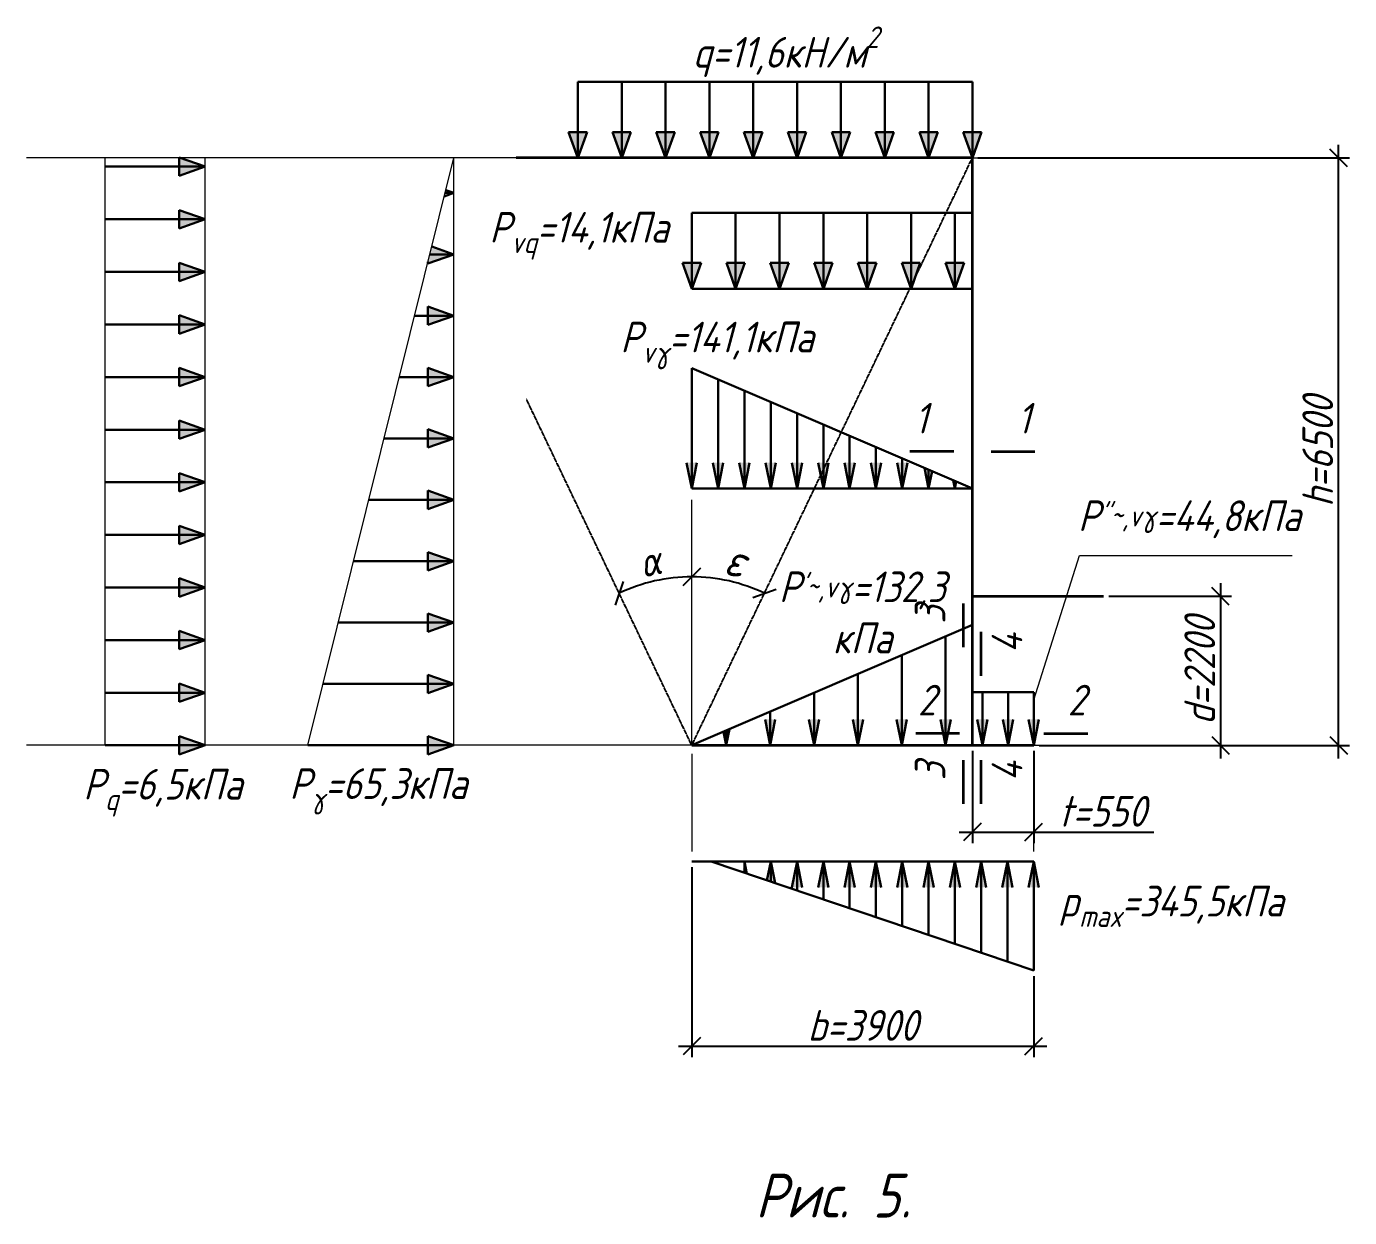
# Model space of a CAD drawing. Header units: millimetres. Extents: x -1004 to 900128, y -352756 to 107728.
# Drawn here: x 251681 to 266771, y -83006 to -69421 of the extents above; entities that cross this region are included whole.
import ezdxf

# ---------------------------------------------------------------- set-up
doc = ezdxf.new("R2010")
doc.units = ezdxf.units.MM
doc.linetypes.add('ACAD_ISO02W100', pattern=[15, 12, -3])
doc.linetypes.add('ACAD_ISO04W100', pattern=[30, 24, -3, 0, -3])
for name, color, linetype, lineweight in [('axles', 152, 'ACAD_ISO04W100', 20), ('basic', 95, 'Continuous', 30), ('hatch', 117, 'ACAD_ISO02W100', 25), ('size', 45, 'Continuous', 20), ('text', 13, 'Continuous', 20), ('thick', 42, 'Continuous', 35), ('thin', 153, 'Continuous', 18)]:
    doc.layers.add(name, color=color, linetype=linetype, lineweight=lineweight)
doc.styles.add('Structures', font='isocpeur.ttf', dxfattribs={"width": 0.85, "oblique": 15})
doc.styles.add('structures 5', font='isocpeur.ttf', dxfattribs={"width": 0.85, "oblique": 15, "height": 5})
doc.dimstyles.new('structures 3.5', dxfattribs={"dimtxt": 3.5, "dimasz": 2, "dimexe": 1.25, "dimexo": 0.625, "dimtad": 1, "dimtxsty": 'Structures', "dimblk": 'OBLIQUE', "dimcen": 2.5, "dimdle": 1.5, "dimadec": 0, "dimazin": 0, "dimtfac": 1, "dimtmove": 0, "dimatfit": 3, "dimfxl": 1, "dimarcsym": 0})

# ---------------------------------------------------------------- blocks, each defined once
blk = doc.blocks.new('_Oblique')
at = {"color": 0, "linetype": 'ByBlock', "lineweight": -2}
blk.add_line((-0.5, -0.5), (0.5, 0.5), dxfattribs=at)
blk = doc.blocks.new('*D224')
at = {"layer": 'Defpoints', "color": 0, "transparency": 16777216}
for p in [(263965, -75920), (263169, -77620), (265299, -77620)]:
    blk.add_point(p, dxfattribs=at)
at = {"layer": 'size', "color": 0, "lineweight": -2, "transparency": 16777216}
for p, q in [((265299, -75770), (265299, -77770)), ((264027, -75920), (265424, -75920)), ((263232, -77620), (265424, -77620))]:
    blk.add_line(p, q, dxfattribs=at)
at = {"layer": 'size', "color": 0, "lineweight": -2, "transparency": 16777216, "xscale": 200, "yscale": 200, "zscale": 200}
for p, rotation in [((265299, -75920), 90), ((265299, -77620), 270)]:
    blk.add_blockref('_Oblique', p, dxfattribs=dict(at, rotation=rotation))
at = {"layer": 'size', "color": 0, "transparency": 16777216, "insert": (265062, -76770), "char_height": 350, "attachment_point": 5, "rotation": 90, "style": 'Structures'}
blk.add_mtext('d=2200', dxfattribs=at)
blk = doc.blocks.new('*D225')
at = {"layer": 'Defpoints', "color": 0, "transparency": 16777216}
for p in [(262469, -77620), (263169, -77620), (263169, -78609)]:
    blk.add_point(p, dxfattribs=at)
at = {"layer": 'size', "color": 0, "lineweight": -2, "transparency": 16777216}
for p, q in [((262469, -77682), (262469, -78734)), ((263169, -77682), (263169, -78734)), ((262319, -78609), (263169, -78609)), ((263169, -78609), (264540, -78609))]:
    blk.add_line(p, q, dxfattribs=at)
at = {"layer": 'size', "color": 0, "lineweight": -2, "transparency": 16777216, "xscale": 200, "yscale": 200, "zscale": 200, "rotation": 180}
blk.add_blockref('_Oblique', (262469, -78609), dxfattribs=at)
at = {"layer": 'size', "color": 0, "lineweight": -2, "transparency": 16777216, "xscale": 200, "yscale": 200, "zscale": 200}
blk.add_blockref('_Oblique', (263169, -78609), dxfattribs=at)
at = {"layer": 'size', "color": 0, "transparency": 16777216, "insert": (263955, -78372), "char_height": 350, "attachment_point": 5, "style": 'Structures'}
blk.add_mtext('t=550', dxfattribs=at)
blk = doc.blocks.new('*D226')
at = {"layer": 'Defpoints', "color": 0, "transparency": 16777216}
for p in [(262469, -70920), (266646, -70920), (263169, -77620)]:
    blk.add_point(p, dxfattribs=at)
at = {"layer": 'size', "color": 0, "lineweight": -2, "transparency": 16777216}
for p, q in [((266646, -77770), (266646, -70770)), ((262532, -70920), (266771, -70920)), ((263232, -77620), (266771, -77620))]:
    blk.add_line(p, q, dxfattribs=at)
at = {"layer": 'size', "color": 0, "lineweight": -2, "transparency": 16777216, "xscale": 200, "yscale": 200, "zscale": 200}
for p, rotation in [((266646, -70920), 90), ((266646, -77620), 270)]:
    blk.add_blockref('_Oblique', p, dxfattribs=dict(at, rotation=rotation))
at = {"layer": 'size', "color": 0, "transparency": 16777216, "insert": (266408, -74270), "char_height": 350, "attachment_point": 5, "rotation": 90, "style": 'Structures'}
blk.add_mtext('h=6500', dxfattribs=at)
blk = doc.blocks.new('*D227')
at = {"layer": 'Defpoints', "color": 0, "transparency": 16777216}
for p in [(262469, -70920), (259269, -74819), (259554, -75719), (259269, -77620), (259269, -77620)]:
    blk.add_point(p, dxfattribs=at)
at = {"layer": 'size', "color": 0, "lineweight": -2, "transparency": 16777216}
blk.add_arc((259269, -77620), 1922, 64.4703, 90, dxfattribs=at)
at = {"layer": 'size', "color": 0, "lineweight": -2, "transparency": 16777216, "xscale": 200, "yscale": 200, "zscale": 200}
for p, rotation in [((259269, -75698), 179.9999999999999), ((260098, -75886), 334.4703020094665)]:
    blk.add_blockref('_Oblique', p, dxfattribs=dict(at, rotation=rotation))
at = {"layer": 'size', "color": 0, "transparency": 16777216, "insert": (259772, -75505), "char_height": 350, "attachment_point": 5, "rotation": 346.6245, "style": 'Structures'}
blk.add_mtext('{\\H1.08333x;ε}', dxfattribs=at)
blk = doc.blocks.new('*D228')
at = {"layer": 'Defpoints', "color": 0, "transparency": 16777216}
for p in [(256069, -70920), (259269, -71170), (258985, -75719), (259269, -77620), (259269, -77620)]:
    blk.add_point(p, dxfattribs=at)
at = {"layer": 'size', "color": 0, "lineweight": -2, "transparency": 16777216}
blk.add_arc((259269, -77620), 1922, 90, 115.5297, dxfattribs=at)
at = {"layer": 'size', "color": 0, "lineweight": -2, "transparency": 16777216, "xscale": 200, "yscale": 200, "zscale": 200}
blk.add_blockref('_Oblique', (259269, -75698), dxfattribs=at)
at = {"layer": 'size', "color": 0, "lineweight": -2, "transparency": 16777216, "xscale": 200, "yscale": 200, "zscale": 200, "rotation": 205.5296979905332}
blk.add_blockref('_Oblique', (258441, -75886), dxfattribs=at)
at = {"layer": 'size', "color": 0, "transparency": 16777216, "insert": (258794, -75521), "char_height": 350, "width": 756.43, "attachment_point": 5, "rotation": 12.7648, "style": 'Structures'}
blk.add_mtext('{\\H0.95833x;α}', dxfattribs=at)
blk = doc.blocks.new('*D223')
at = {"layer": 'Defpoints', "color": 0, "transparency": 16777216}
for p in [(259269, -78946), (263169, -80189), (263169, -81051)]:
    blk.add_point(p, dxfattribs=at)
at = {"layer": 'size', "color": 0, "lineweight": -2, "transparency": 16777216}
for p, q in [((259269, -79009), (259269, -81176)), ((263169, -80251), (263169, -81176)), ((259119, -81051), (263319, -81051))]:
    blk.add_line(p, q, dxfattribs=at)
at = {"layer": 'size', "color": 0, "lineweight": -2, "transparency": 16777216, "xscale": 200, "yscale": 200, "zscale": 200, "rotation": 180}
blk.add_blockref('_Oblique', (259269, -81051), dxfattribs=at)
at = {"layer": 'size', "color": 0, "lineweight": -2, "transparency": 16777216, "xscale": 200, "yscale": 200, "zscale": 200}
blk.add_blockref('_Oblique', (263169, -81051), dxfattribs=at)
at = {"layer": 'size', "color": 0, "transparency": 16777216, "insert": (261219, -80814), "char_height": 350, "attachment_point": 5, "style": 'Structures'}
blk.add_mtext('b=3900', dxfattribs=at)

msp = doc.modelspace()

# ---------------------------------------------------------------- hatches: boundary and pattern name
at = {"layer": 'basic'}
h = msp.add_hatch(color=256, dxfattribs=at)
h.dxf.hatch_style = 1
h.paths.add_polyline_path([(257864.347, -70625.085), (257969.272, -70919.742), (257969.272, -70625.085)])
h.paths.add_polyline_path([(257969.272, -70625.085), (257969.272, -70919.742), (258074.198, -70625.085)])
h = msp.add_hatch(color=256, dxfattribs=at)
h.dxf.hatch_style = 1
h.paths.add_polyline_path([(258364.347, -70625.085), (258469.272, -70919.742), (258469.272, -70625.085)])
h.paths.add_polyline_path([(258469.272, -70625.085), (258469.272, -70919.742), (258574.198, -70625.085)])
h = msp.add_hatch(color=256, dxfattribs=at)
h.dxf.hatch_style = 1
h.paths.add_polyline_path([(258864.347, -70625.085), (258969.272, -70919.742), (258969.272, -70625.085)])
h.paths.add_polyline_path([(258969.272, -70625.085), (258969.272, -70919.742), (259074.198, -70625.085)])
h = msp.add_hatch(color=256, dxfattribs=at)
h.dxf.hatch_style = 1
h.paths.add_polyline_path([(259364.347, -70625.085), (259469.272, -70919.742), (259469.272, -70625.085)])
h.paths.add_polyline_path([(259469.272, -70625.085), (259469.272, -70919.742), (259574.198, -70625.085)])
h = msp.add_hatch(color=256, dxfattribs=at)
h.dxf.hatch_style = 1
h.paths.add_polyline_path([(259864.347, -70625.085), (259969.272, -70919.742), (259969.272, -70625.085)])
h.paths.add_polyline_path([(259969.272, -70625.085), (259969.272, -70919.742), (260074.198, -70625.085)])
h = msp.add_hatch(color=256, dxfattribs=at)
h.dxf.hatch_style = 1
h.paths.add_polyline_path([(260364.347, -70625.085), (260469.272, -70919.742), (260469.272, -70625.085)])
h.paths.add_polyline_path([(260469.272, -70625.085), (260469.272, -70919.742), (260574.198, -70625.085)])
h = msp.add_hatch(color=256, dxfattribs=at)
h.dxf.hatch_style = 1
h.paths.add_polyline_path([(260864.347, -70625.085), (260969.272, -70919.742), (260969.272, -70625.085)])
h.paths.add_polyline_path([(260969.272, -70625.085), (260969.272, -70919.742), (261074.198, -70625.085)])
h = msp.add_hatch(color=256, dxfattribs=at)
h.dxf.hatch_style = 1
h.paths.add_polyline_path([(261364.347, -70625.085), (261469.272, -70919.742), (261469.272, -70625.085)])
h.paths.add_polyline_path([(261469.272, -70625.085), (261469.272, -70919.742), (261574.198, -70625.085)])
h = msp.add_hatch(color=256, dxfattribs=at)
h.dxf.hatch_style = 1
h.paths.add_polyline_path([(261864.347, -70625.085), (261969.272, -70919.742), (261969.272, -70625.085)])
h.paths.add_polyline_path([(261969.272, -70625.085), (261969.272, -70919.742), (262074.198, -70625.085)])
h = msp.add_hatch(color=256, dxfattribs=at)
h.dxf.hatch_style = 1
h.paths.add_polyline_path([(262364.347, -70625.085), (262469.272, -70919.742), (262469.272, -70625.085)])
h.paths.add_polyline_path([(262469.272, -70625.085), (262469.272, -70919.742), (262574.198, -70625.085)])
h = msp.add_hatch(color=256, dxfattribs=at)
h.dxf.hatch_style = 1
h.paths.add_polyline_path([(253424.292, -70914.816), (253718.948, -71019.742), (253424.292, -71019.742)])
h.paths.add_polyline_path([(253424.292, -71019.742), (253718.948, -71019.742), (253424.292, -71124.667)])
h = msp.add_hatch(color=256, dxfattribs=at)
h.dxf.hatch_style = 1
h.paths.add_polyline_path([(256462.945, -71287.256), (256454.881, -71319.742), (256554.173, -71319.742)])
h.paths.add_polyline_path([(256554.173, -71319.742), (256454.881, -71319.742), (256445.253, -71358.527)])
h.paths.add_polyline_path([(256554.173, -72019.742), (256281.118, -72019.742), (256269.116, -72068.094), (256294.15, -72112.334)])
h.paths.add_polyline_path([(256303.294, -71930.405), (256281.118, -72019.742), (256554.173, -72019.742)])
h.paths.add_polyline_path([(256269.116, -72068.094), (256259.517, -72106.762), (256259.517, -72124.667), (256294.15, -72112.334)])
h = msp.add_hatch(color=256, dxfattribs=at)
h.dxf.hatch_style = 1
h.paths.add_polyline_path([(253424.292, -71514.816), (253718.948, -71619.742), (253424.292, -71619.742)])
h.paths.add_polyline_path([(253424.292, -71619.742), (253718.948, -71619.742), (253424.292, -71724.667)])
h = msp.add_hatch(color=256, dxfattribs=at)
h.dxf.hatch_style = 1
h.paths.add_polyline_path([(253424.292, -72114.816), (253718.948, -72219.742), (253424.292, -72219.742)])
h.paths.add_polyline_path([(253424.292, -72219.742), (253718.948, -72219.742), (253424.292, -72324.667)])
h = msp.add_hatch(color=256, dxfattribs=at)
h.dxf.hatch_style = 1
h.paths.add_polyline_path([(259164.347, -72118.539), (259269.272, -72413.195), (259269.272, -72118.539)])
h.paths.add_polyline_path([(259269.272, -72118.539), (259269.272, -72413.195), (259374.198, -72118.539)])
h = msp.add_hatch(color=256, dxfattribs=at)
h.dxf.hatch_style = 1
h.paths.add_polyline_path([(259664.347, -72118.539), (259769.272, -72413.195), (259769.272, -72118.539)])
h.paths.add_polyline_path([(259769.272, -72118.539), (259769.272, -72413.195), (259874.198, -72118.539)])
h = msp.add_hatch(color=256, dxfattribs=at)
h.dxf.hatch_style = 1
h.paths.add_polyline_path([(260164.347, -72118.539), (260269.272, -72413.195), (260269.272, -72118.539)])
h.paths.add_polyline_path([(260269.272, -72118.539), (260269.272, -72413.195), (260374.198, -72118.539)])
h = msp.add_hatch(color=256, dxfattribs=at)
h.dxf.hatch_style = 1
h.paths.add_polyline_path([(260664.347, -72118.539), (260769.272, -72413.195), (260769.272, -72118.539)])
h.paths.add_polyline_path([(260769.272, -72118.539), (260769.272, -72413.195), (260874.198, -72118.539)])
h = msp.add_hatch(color=256, dxfattribs=at)
h.dxf.hatch_style = 1
h.paths.add_polyline_path([(261164.347, -72118.539), (261269.272, -72413.195), (261269.272, -72118.539)])
h.paths.add_polyline_path([(261269.272, -72118.539), (261269.272, -72413.195), (261374.198, -72118.539)])
h = msp.add_hatch(color=256, dxfattribs=at)
h.dxf.hatch_style = 1
h.paths.add_polyline_path([(261664.347, -72118.539), (261769.272, -72413.195), (261769.272, -72118.539)])
h.paths.add_polyline_path([(261769.272, -72118.539), (261769.272, -72413.195), (261874.198, -72118.539)])
h = msp.add_hatch(color=256, dxfattribs=at)
h.dxf.hatch_style = 1
h.paths.add_polyline_path([(262164.347, -72118.539), (262269.272, -72413.195), (262269.272, -72118.539)])
h.paths.add_polyline_path([(262269.272, -72118.539), (262269.272, -72413.195), (262374.198, -72118.539)])
h = msp.add_hatch(color=256, dxfattribs=at)
h.dxf.hatch_style = 1
h.paths.add_polyline_path([(253424.292, -72714.816), (253718.948, -72819.742), (253424.292, -72819.742)])
h.paths.add_polyline_path([(253424.292, -72819.742), (253718.948, -72819.742), (253424.292, -72924.667)])
h = msp.add_hatch(color=256, dxfattribs=at)
h.dxf.hatch_style = 1
h.paths.add_polyline_path([(256259.517, -72614.816), (256554.173, -72719.742), (256259.517, -72719.742)])
h.paths.add_polyline_path([(256259.517, -72719.742), (256554.173, -72719.742), (256259.517, -72824.667)])
h = msp.add_hatch(color=256, dxfattribs=at)
h.dxf.hatch_style = 1
h.paths.add_polyline_path([(253424.292, -73314.816), (253718.948, -73419.742), (253424.292, -73419.742)])
h.paths.add_polyline_path([(253424.292, -73419.742), (253718.948, -73419.742), (253424.292, -73524.667)])
h = msp.add_hatch(color=256, dxfattribs=at)
h.dxf.hatch_style = 1
h.paths.add_polyline_path([(256259.517, -73314.816), (256554.173, -73419.742), (256259.517, -73419.742)])
h.paths.add_polyline_path([(256259.517, -73419.742), (256554.173, -73419.742), (256259.517, -73524.667)])
h = msp.add_hatch(color=256, dxfattribs=at)
h.dxf.hatch_style = 1
h.paths.add_polyline_path([(253424.292, -73914.816), (253718.948, -74019.742), (253424.292, -74019.742)])
h.paths.add_polyline_path([(253424.292, -74019.742), (253718.948, -74019.742), (253424.292, -74124.667)])
h = msp.add_hatch(color=256, dxfattribs=at)
h.dxf.hatch_style = 1
h.paths.add_polyline_path([(256259.517, -74014.816), (256554.173, -74119.742), (256259.517, -74119.742)])
h.paths.add_polyline_path([(256259.517, -74119.742), (256554.173, -74119.742), (256259.517, -74224.667)])
h = msp.add_hatch(color=256, dxfattribs=at)
h.dxf.hatch_style = 1
h.paths.add_polyline_path([(253424.292, -74514.816), (253718.948, -74619.742), (253424.292, -74619.742)])
h.paths.add_polyline_path([(253424.292, -74619.742), (253718.948, -74619.742), (253424.292, -74724.667)])
h = msp.add_hatch(color=256, dxfattribs=at)
h.dxf.hatch_style = 1
h.paths.add_polyline_path([(259210.541, -74395.905), (259269.272, -74395.905), (259269.272, -74690.561)])
h.paths.add_polyline_path([(259269.272, -74395.905), (259328.004, -74395.905), (259269.272, -74690.561)])
h = msp.add_hatch(color=256, dxfattribs=at)
h.dxf.hatch_style = 1
h.paths.add_polyline_path([(259510.541, -74395.905), (259569.272, -74395.905), (259569.272, -74690.561)])
h.paths.add_polyline_path([(259569.272, -74395.905), (259628.004, -74395.905), (259569.272, -74690.561)])
h = msp.add_hatch(color=256, dxfattribs=at)
h.dxf.hatch_style = 1
h.paths.add_polyline_path([(259810.541, -74395.905), (259869.272, -74395.905), (259869.272, -74690.561)])
h.paths.add_polyline_path([(259869.272, -74395.905), (259928.004, -74395.905), (259869.272, -74690.561)])
h = msp.add_hatch(color=256, dxfattribs=at)
h.dxf.hatch_style = 1
h.paths.add_polyline_path([(260110.541, -74395.905), (260169.272, -74395.905), (260169.272, -74690.561)])
h.paths.add_polyline_path([(260169.272, -74395.905), (260228.004, -74395.905), (260169.272, -74690.561)])
h = msp.add_hatch(color=256, dxfattribs=at)
h.dxf.hatch_style = 1
h.paths.add_polyline_path([(260410.541, -74395.905), (260469.272, -74395.905), (260469.272, -74690.561)])
h.paths.add_polyline_path([(260469.272, -74395.905), (260528.004, -74395.905), (260469.272, -74690.561)])
h = msp.add_hatch(color=256, dxfattribs=at)
h.dxf.hatch_style = 1
h.paths.add_polyline_path([(260710.541, -74395.905), (260769.272, -74395.905), (260769.272, -74690.561)])
h.paths.add_polyline_path([(260769.272, -74395.905), (260828.004, -74395.905), (260769.272, -74690.561)])
h = msp.add_hatch(color=256, dxfattribs=at)
h.dxf.hatch_style = 1
h.paths.add_polyline_path([(261010.541, -74395.905), (261069.272, -74395.905), (261069.272, -74690.561)])
h.paths.add_polyline_path([(261069.272, -74395.905), (261128.004, -74395.905), (261069.272, -74690.561)])
h = msp.add_hatch(color=256, dxfattribs=at)
h.dxf.hatch_style = 1
h.paths.add_polyline_path([(261310.541, -74395.905), (261369.272, -74395.905), (261369.272, -74690.561)])
h.paths.add_polyline_path([(261369.272, -74395.905), (261428.004, -74395.905), (261369.272, -74690.561)])
h = msp.add_hatch(color=256, dxfattribs=at)
h.dxf.hatch_style = 1
h.paths.add_polyline_path([(261610.541, -74395.905), (261669.272, -74395.905), (261669.272, -74690.561)])
h.paths.add_polyline_path([(261669.272, -74395.905), (261728.004, -74395.905), (261669.272, -74690.561)])
h = msp.add_hatch(color=256, dxfattribs=at)
h.dxf.hatch_style = 1
h.paths.add_polyline_path([(262008.687, -74492.822), (261969.272, -74475.9), (261969.272, -74690.561)])
h.paths.add_polyline_path([(261969.272, -74475.9), (261922.481, -74455.812), (261969.272, -74690.561)])
h.paths.add_polyline_path([(262285.038, -74611.465), (262269.272, -74604.697), (262269.272, -74690.561)])
h.paths.add_polyline_path([(262269.272, -74604.697), (262250.556, -74596.662), (262269.272, -74690.561)])
h = msp.add_hatch(color=256, dxfattribs=at)
h.dxf.hatch_style = 1
h.paths.add_polyline_path([(256259.517, -74714.816), (256554.173, -74819.742), (256259.517, -74819.742)])
h.paths.add_polyline_path([(256259.517, -74819.742), (256554.173, -74819.742), (256259.517, -74924.667)])
h = msp.add_hatch(color=256, dxfattribs=at)
h.dxf.hatch_style = 1
h.paths.add_polyline_path([(253424.292, -75114.816), (253718.948, -75219.742), (253424.292, -75219.742)])
h.paths.add_polyline_path([(253424.292, -75219.742), (253718.948, -75219.742), (253424.292, -75324.667)])
h = msp.add_hatch(color=256, dxfattribs=at)
h.dxf.hatch_style = 1
h.paths.add_polyline_path([(256259.517, -75414.816), (256554.173, -75519.742), (256259.517, -75519.742)])
h.paths.add_polyline_path([(256259.517, -75519.742), (256554.173, -75519.742), (256259.517, -75624.667)])
h = msp.add_hatch(color=256, dxfattribs=at)
h.dxf.hatch_style = 1
h.paths.add_polyline_path([(253424.292, -75714.816), (253718.948, -75819.742), (253424.292, -75819.742)])
h.paths.add_polyline_path([(253424.292, -75819.742), (253718.948, -75819.742), (253424.292, -75924.667)])
h = msp.add_hatch(color=256, dxfattribs=at)
h.dxf.hatch_style = 1
h.paths.add_polyline_path([(256259.517, -76114.816), (256554.173, -76219.742), (256259.517, -76219.742)])
h.paths.add_polyline_path([(256259.517, -76219.742), (256554.173, -76219.742), (256259.517, -76324.667)])
h = msp.add_hatch(color=256, dxfattribs=at)
h.dxf.hatch_style = 1
h.paths.add_polyline_path([(253424.292, -76314.816), (253718.948, -76419.742), (253424.292, -76419.742)])
h.paths.add_polyline_path([(253424.292, -76419.742), (253718.948, -76419.742), (253424.292, -76524.667)])
h = msp.add_hatch(color=256, dxfattribs=at)
h.dxf.hatch_style = 1
h.paths.add_polyline_path([(253424.292, -76914.816), (253718.948, -77019.742), (253424.292, -77019.742)])
h.paths.add_polyline_path([(253424.292, -77019.742), (253718.948, -77019.742), (253424.292, -77124.667)])
h = msp.add_hatch(color=256, dxfattribs=at)
h.dxf.hatch_style = 1
h.paths.add_polyline_path([(256259.517, -76814.816), (256554.173, -76919.742), (256259.517, -76919.742)])
h.paths.add_polyline_path([(256259.517, -76919.742), (256554.173, -76919.742), (256259.517, -77024.667)])
h = msp.add_hatch(color=256, dxfattribs=at)
h.dxf.hatch_style = 1
h.paths.add_polyline_path([(260221.657, -77325.085), (260162.926, -77325.085), (260162.926, -77619.742)])
h.paths.add_polyline_path([(260162.926, -77325.085), (260104.194, -77325.085), (260162.926, -77619.742)])
h = msp.add_hatch(color=256, dxfattribs=at)
h.dxf.hatch_style = 1
h.paths.add_polyline_path([(260721.657, -77325.085), (260662.926, -77325.085), (260662.926, -77619.742)])
h.paths.add_polyline_path([(260662.926, -77325.085), (260604.194, -77325.085), (260662.926, -77619.742)])
h = msp.add_hatch(color=256, dxfattribs=at)
h.dxf.hatch_style = 1
h.paths.add_polyline_path([(261221.657, -77325.085), (261162.926, -77325.085), (261162.926, -77619.742)])
h.paths.add_polyline_path([(261162.926, -77325.085), (261104.194, -77325.085), (261162.926, -77619.742)])
h = msp.add_hatch(color=256, dxfattribs=at)
h.dxf.hatch_style = 1
h.paths.add_polyline_path([(261721.657, -77325.085), (261662.926, -77325.085), (261662.926, -77619.742)])
h.paths.add_polyline_path([(261662.926, -77325.085), (261604.194, -77325.085), (261662.926, -77619.742)])
h = msp.add_hatch(color=256, dxfattribs=at)
h.dxf.hatch_style = 1
h.paths.add_polyline_path([(262221.657, -77325.085), (262162.926, -77325.085), (262162.926, -77619.742)])
h.paths.add_polyline_path([(262162.926, -77325.085), (262104.194, -77325.085), (262162.926, -77619.742)])
h = msp.add_hatch(color=256, dxfattribs=at)
h.dxf.hatch_style = 1
h.paths.add_polyline_path([(262642.583, -77325.085), (262583.852, -77325.085), (262583.852, -77619.742)])
h.paths.add_polyline_path([(262583.852, -77325.085), (262525.12, -77325.085), (262583.852, -77619.742)])
h = msp.add_hatch(color=256, dxfattribs=at)
h.dxf.hatch_style = 1
h.paths.add_polyline_path([(262935.294, -77325.085), (262876.562, -77325.085), (262876.562, -77619.742)])
h.paths.add_polyline_path([(262876.562, -77325.085), (262817.83, -77325.085), (262876.562, -77619.742)])
h = msp.add_hatch(color=256, dxfattribs=at)
h.dxf.hatch_style = 1
h.paths.add_polyline_path([(263228.004, -77325.085), (263169.272, -77325.085), (263169.272, -77619.742)])
h.paths.add_polyline_path([(263169.272, -77325.085), (263110.541, -77325.085), (263169.272, -77619.742)])
h = msp.add_hatch(color=256, dxfattribs=at)
h.dxf.hatch_style = 1
h.paths.add_polyline_path([(253424.292, -77514.816), (253718.948, -77619.742), (253424.292, -77619.742)])
h.paths.add_polyline_path([(253424.292, -77619.742), (253718.948, -77619.742), (253424.292, -77724.667)])
h = msp.add_hatch(color=256, dxfattribs=at)
h.dxf.hatch_style = 1
h.paths.add_polyline_path([(256259.517, -77514.816), (256554.173, -77619.742), (256259.517, -77619.742)])
h.paths.add_polyline_path([(256259.517, -77619.742), (256554.173, -77619.742), (256259.517, -77724.667)])
h = msp.add_hatch(color=256, dxfattribs=at)
h.dxf.hatch_style = 1
h.paths.add_polyline_path([(259699.764, -77434.922), (259662.926, -77450.738), (259662.926, -77619.742)])
h.paths.add_polyline_path([(259662.926, -77450.738), (259631.895, -77464.06), (259662.926, -77619.742)])
h = msp.add_hatch(color=256, dxfattribs=at)
h.dxf.hatch_style = 1
h.paths.add_polyline_path([(260169.272, -78946.195), (260169.272, -79175.752), (260218.33, -79192.313)])
h.paths.add_polyline_path([(260169.272, -78946.195), (260126.401, -79161.279), (260169.272, -79175.752)])
h.paths.add_polyline_path([(259869.272, -78946.195), (259869.272, -79074.477), (259896.687, -79083.731)])
h.paths.add_polyline_path([(259869.272, -78946.195), (259845.315, -79066.389), (259869.272, -79074.477)])
h.paths.add_polyline_path([(259569.272, -78946.195), (259564.229, -78971.499), (259569.272, -78973.202)])
h.paths.add_polyline_path([(259569.272, -78946.195), (259569.272, -78973.202), (259575.044, -78975.15)])
h = msp.add_hatch(color=256, dxfattribs=at)
h.dxf.hatch_style = 1
h.paths.add_polyline_path([(260410.541, -79240.851), (260469.272, -79240.851), (260469.272, -78946.195)])
h.paths.add_polyline_path([(260469.272, -79240.851), (260528.004, -79240.851), (260469.272, -78946.195)])
h = msp.add_hatch(color=256, dxfattribs=at)
h.dxf.hatch_style = 1
h.paths.add_polyline_path([(260710.541, -79240.851), (260769.272, -79240.851), (260769.272, -78946.195)])
h.paths.add_polyline_path([(260769.272, -79240.851), (260828.004, -79240.851), (260769.272, -78946.195)])
h = msp.add_hatch(color=256, dxfattribs=at)
h.dxf.hatch_style = 1
h.paths.add_polyline_path([(261010.541, -79240.851), (261069.272, -79240.851), (261069.272, -78946.195)])
h.paths.add_polyline_path([(261069.272, -79240.851), (261128.004, -79240.851), (261069.272, -78946.195)])
h = msp.add_hatch(color=256, dxfattribs=at)
h.dxf.hatch_style = 1
h.paths.add_polyline_path([(261310.541, -79240.851), (261369.272, -79240.851), (261369.272, -78946.195)])
h.paths.add_polyline_path([(261369.272, -79240.851), (261428.004, -79240.851), (261369.272, -78946.195)])
h = msp.add_hatch(color=256, dxfattribs=at)
h.dxf.hatch_style = 1
h.paths.add_polyline_path([(261610.541, -79240.851), (261669.272, -79240.851), (261669.272, -78946.195)])
h.paths.add_polyline_path([(261669.272, -79240.851), (261728.004, -79240.851), (261669.272, -78946.195)])
h = msp.add_hatch(color=256, dxfattribs=at)
h.dxf.hatch_style = 1
h.paths.add_polyline_path([(261910.541, -79240.851), (261969.272, -79240.851), (261969.272, -78946.195)])
h.paths.add_polyline_path([(261969.272, -79240.851), (262028.004, -79240.851), (261969.272, -78946.195)])
h = msp.add_hatch(color=256, dxfattribs=at)
h.dxf.hatch_style = 1
h.paths.add_polyline_path([(262210.541, -79240.851), (262269.272, -79240.851), (262269.272, -78946.195)])
h.paths.add_polyline_path([(262269.272, -79240.851), (262328.004, -79240.851), (262269.272, -78946.195)])
h = msp.add_hatch(color=256, dxfattribs=at)
h.dxf.hatch_style = 1
h.paths.add_polyline_path([(262510.541, -79240.851), (262569.272, -79240.851), (262569.272, -78946.195)])
h.paths.add_polyline_path([(262569.272, -79240.851), (262628.004, -79240.851), (262569.272, -78946.195)])
h = msp.add_hatch(color=256, dxfattribs=at)
h.dxf.hatch_style = 1
h.paths.add_polyline_path([(262810.541, -79240.851), (262869.272, -79240.851), (262869.272, -78946.195)])
h.paths.add_polyline_path([(262869.272, -79240.851), (262928.004, -79240.851), (262869.272, -78946.195)])
h = msp.add_hatch(color=256, dxfattribs=at)
h.dxf.hatch_style = 1
h.paths.add_polyline_path([(263110.541, -79240.851), (263169.272, -79240.851), (263169.272, -78946.195)])
h.paths.add_polyline_path([(263169.272, -79240.851), (263228.004, -79240.851), (263169.272, -78946.195)])

# ---------------------------------------------------------------- linework, layer by layer
at = {"layer": 'axles', "ltscale": 0.2}
for p, q in [((257267.556, -70919.742), (251680.948, -70919.742)), ((259269.272, -77619.742), (251680.948, -77619.742))]:
    msp.add_line(p, q, dxfattribs=at)
at = {"layer": 'axles', "ltscale": 0.4}
for p, q in [((262469.272, -70919.742), (266645.566, -70919.742)), ((263169.272, -77619.742), (266645.566, -77619.742))]:
    msp.add_line(p, q, dxfattribs=at)
at = {"layer": 'basic'}
for p, q in [((257969.272, -70919.742), (257969.272, -70053.208)), ((262469.272, -70053.208), (257969.272, -70053.208)), ((258469.272, -70919.742), (258469.272, -70053.208)), ((258969.272, -70919.742), (258969.272, -70053.208)), ((259469.272, -70919.742), (259469.272, -70053.208)), ((259969.272, -70919.742), (259969.272, -70053.208)), ((260469.272, -70919.742), (260469.272, -70053.208)), ((260969.272, -70919.742), (260969.272, -70053.208)), ((261469.272, -70919.742), (261469.272, -70053.208)), ((261969.272, -70919.742), (261969.272, -70053.208)), ((262469.272, -70919.742), (262469.272, -70053.208)), ((257969.272, -70919.742), (257864.347, -70625.085)), ((258074.198, -70625.085), (257864.347, -70625.085)), ((257969.272, -70919.742), (258074.198, -70625.085)), ((258469.272, -70919.742), (258364.347, -70625.085)), ((258574.198, -70625.085), (258364.347, -70625.085)), ((258469.272, -70919.742), (258574.198, -70625.085)), ((258969.272, -70919.742), (258864.347, -70625.085)), ((259074.198, -70625.085), (258864.347, -70625.085)), ((258969.272, -70919.742), (259074.198, -70625.085)), ((259469.272, -70919.742), (259364.347, -70625.085)), ((259574.198, -70625.085), (259364.347, -70625.085)), ((259469.272, -70919.742), (259574.198, -70625.085)), ((259969.272, -70919.742), (259864.347, -70625.085)), ((260074.198, -70625.085), (259864.347, -70625.085)), ((259969.272, -70919.742), (260074.198, -70625.085)), ((260469.272, -70919.742), (260364.347, -70625.085)), ((260574.198, -70625.085), (260364.347, -70625.085)), ((260469.272, -70919.742), (260574.198, -70625.085)), ((260969.272, -70919.742), (260864.347, -70625.085)), ((261074.198, -70625.085), (260864.347, -70625.085)), ((260969.272, -70919.742), (261074.198, -70625.085)), ((261469.272, -70919.742), (261364.347, -70625.085)), ((261574.198, -70625.085), (261364.347, -70625.085)), ((261469.272, -70919.742), (261574.198, -70625.085)), ((261969.272, -70919.742), (261864.347, -70625.085)), ((262074.198, -70625.085), (261864.347, -70625.085)), ((261969.272, -70919.742), (262074.198, -70625.085)), ((262469.272, -70919.742), (262364.347, -70625.085)), ((262574.198, -70625.085), (262364.347, -70625.085)), ((262469.272, -70919.742), (262574.198, -70625.085)), ((253718.948, -71019.742), (253424.292, -70914.816)), ((253424.292, -71124.667), (253424.292, -70914.816)), ((253718.948, -71019.742), (252577.081, -71019.742)), ((253718.948, -71019.742), (253424.292, -71124.667)), ((256554.173, -71319.742), (256445.253, -71358.527)), ((256554.173, -71319.742), (256454.881, -71319.742)), ((256554.173, -71319.742), (256462.945, -71287.256)), ((253718.948, -71619.742), (253424.292, -71514.816)), ((253424.292, -71724.667), (253424.292, -71514.816)), ((253718.948, -71619.742), (252577.081, -71619.742)), ((253718.948, -71619.742), (253424.292, -71724.667)), ((259269.272, -72413.195), (259269.272, -71546.662)), ((259269.272, -71546.662), (262469.272, -71546.662)), ((259769.272, -72413.195), (259769.272, -71546.662)), ((260269.272, -72413.195), (260269.272, -71546.662)), ((260769.272, -72413.195), (260769.272, -71546.662)), ((261269.272, -72413.195), (261269.272, -71546.662)), ((261769.272, -72413.195), (261769.272, -71546.662)), ((262269.272, -72413.195), (262269.272, -71546.662)), ((256554.173, -72019.742), (256303.294, -71930.405)), ((253718.948, -72219.742), (253424.292, -72114.816)), ((253424.292, -72324.667), (253424.292, -72114.816)), ((256554.173, -72019.742), (256259.517, -72124.667)), ((256259.517, -72124.667), (256259.517, -72106.762)), ((256554.173, -72019.742), (256281.118, -72019.742)), ((259269.272, -72413.195), (259164.347, -72118.539)), ((259374.198, -72118.539), (259164.347, -72118.539)), ((259269.272, -72413.195), (259374.198, -72118.539)), ((259769.272, -72413.195), (259664.347, -72118.539)), ((259874.198, -72118.539), (259664.347, -72118.539)), ((259769.272, -72413.195), (259874.198, -72118.539)), ((260269.272, -72413.195), (260164.347, -72118.539)), ((260374.198, -72118.539), (260164.347, -72118.539)), ((260269.272, -72413.195), (260374.198, -72118.539)), ((260769.272, -72413.195), (260664.347, -72118.539)), ((260874.198, -72118.539), (260664.347, -72118.539)), ((260769.272, -72413.195), (260874.198, -72118.539)), ((261269.272, -72413.195), (261164.347, -72118.539)), ((261374.198, -72118.539), (261164.347, -72118.539)), ((261269.272, -72413.195), (261374.198, -72118.539)), ((261769.272, -72413.195), (261664.347, -72118.539)), ((261874.198, -72118.539), (261664.347, -72118.539)), ((261769.272, -72413.195), (261874.198, -72118.539)), ((262269.272, -72413.195), (262164.347, -72118.539)), ((262374.198, -72118.539), (262164.347, -72118.539)), ((262269.272, -72413.195), (262374.198, -72118.539)), ((253718.948, -72219.742), (252577.081, -72219.742)), ((253718.948, -72219.742), (253424.292, -72324.667)), ((262469.272, -72413.195), (259269.272, -72413.195)), ((253718.948, -72819.742), (253424.292, -72714.816)), ((253424.292, -72924.667), (253424.292, -72714.816)), ((256554.173, -72719.742), (256107.356, -72719.742)), ((256554.173, -72719.742), (256259.517, -72614.816)), ((256259.517, -72824.667), (256259.517, -72614.816)), ((256554.173, -72719.742), (256259.517, -72824.667)), ((253718.948, -72819.742), (252577.081, -72819.742)), ((253718.948, -72819.742), (253424.292, -72924.667)), ((253718.948, -73419.742), (253424.292, -73314.816)), ((253424.292, -73524.667), (253424.292, -73314.816)), ((256554.173, -73419.742), (256259.517, -73314.816)), ((256259.517, -73524.667), (256259.517, -73314.816)), ((262469.272, -74690.561), (259269.272, -73316.731)), ((259269.272, -74690.561), (259269.272, -73316.731)), ((253718.948, -73419.742), (252577.081, -73419.742)), ((253718.948, -73419.742), (253424.292, -73524.667)), ((256554.173, -73419.742), (255933.594, -73419.742)), ((256554.173, -73419.742), (256259.517, -73524.667)), ((259569.272, -74690.561), (259569.272, -73445.527)), ((259869.272, -74690.561), (259869.272, -73574.324)), ((260169.272, -74690.561), (260169.272, -73703.12)), ((253718.948, -74019.742), (253424.292, -73914.816)), ((253424.292, -74124.667), (253424.292, -73914.816)), ((260469.272, -74690.561), (260469.272, -73831.917)), ((253718.948, -74019.742), (252577.081, -74019.742)), ((253718.948, -74019.742), (253424.292, -74124.667)), ((256554.173, -74119.742), (256259.517, -74014.816)), ((256259.517, -74224.667), (256259.517, -74014.816)), ((260769.272, -74690.561), (260769.272, -73960.714)), ((261069.272, -74690.561), (261069.272, -74089.51)), ((256554.173, -74119.742), (255759.831, -74119.742)), ((256554.173, -74119.742), (256259.517, -74224.667)), ((261369.272, -74690.561), (261369.272, -74218.307)), ((261669.272, -74690.561), (261669.272, -74347.104)), ((253718.948, -74619.742), (253424.292, -74514.816)), ((253424.292, -74724.667), (253424.292, -74514.816)), ((259269.272, -74690.561), (259210.541, -74395.905)), ((259269.272, -74690.561), (259328.004, -74395.905)), ((259569.272, -74690.561), (259510.541, -74395.905)), ((259569.272, -74690.561), (259628.004, -74395.905)), ((259869.272, -74690.561), (259810.541, -74395.905)), ((259869.272, -74690.561), (259928.004, -74395.905)), ((260169.272, -74690.561), (260110.541, -74395.905)), ((260169.272, -74690.561), (260228.004, -74395.905)), ((260469.272, -74690.561), (260410.541, -74395.905)), ((260469.272, -74690.561), (260528.004, -74395.905)), ((260769.272, -74690.561), (260710.541, -74395.905)), ((260769.272, -74690.561), (260828.004, -74395.905)), ((261069.272, -74690.561), (261010.541, -74395.905)), ((261069.272, -74690.561), (261128.004, -74395.905)), ((261369.272, -74690.561), (261310.541, -74395.905)), ((261369.272, -74690.561), (261428.004, -74395.905)), ((261669.272, -74690.561), (261610.541, -74395.905)), ((261669.272, -74690.561), (261728.004, -74395.905)), ((261969.272, -74690.561), (261922.481, -74455.812)), ((261969.272, -74690.561), (261969.272, -74475.9)), ((261969.272, -74690.561), (262008.687, -74492.822)), ((253718.948, -74619.742), (252577.081, -74619.742)), ((253718.948, -74619.742), (253424.292, -74724.667)), ((262469.272, -74690.561), (259269.272, -74690.561)), ((262269.272, -74690.561), (262250.556, -74596.662)), ((262269.272, -74690.561), (262269.272, -74604.697)), ((262269.272, -74690.561), (262285.038, -74611.465)), ((256554.173, -74819.742), (255586.069, -74819.742)), ((256554.173, -74819.742), (256259.517, -74714.816)), ((256259.517, -74924.667), (256259.517, -74714.816)), ((256554.173, -74819.742), (256259.517, -74924.667)), ((253718.948, -75219.742), (253424.292, -75114.816)), ((253424.292, -75324.667), (253424.292, -75114.816)), ((253718.948, -75219.742), (252577.081, -75219.742)), ((253718.948, -75219.742), (253424.292, -75324.667)), ((256554.173, -75519.742), (256259.517, -75414.816)), ((256259.517, -75624.667), (256259.517, -75414.816)), ((256554.173, -75519.742), (255412.307, -75519.742)), ((256554.173, -75519.742), (256259.517, -75624.667)), ((253718.948, -75819.742), (253424.292, -75714.816)), ((253424.292, -75924.667), (253424.292, -75714.816)), ((253718.948, -75819.742), (252577.081, -75819.742)), ((253718.948, -75819.742), (253424.292, -75924.667)), ((256554.173, -76219.742), (256259.517, -76114.816)), ((256259.517, -76324.667), (256259.517, -76114.816)), ((253718.948, -76419.742), (253424.292, -76314.816)), ((253424.292, -76524.667), (253424.292, -76314.816)), ((256554.173, -76219.742), (255238.544, -76219.742)), ((256554.173, -76219.742), (256259.517, -76324.667)), ((259269.272, -77619.742), (262469.272, -76245.911)), ((253718.948, -76419.742), (252577.081, -76419.742)), ((253718.948, -76419.742), (253424.292, -76524.667)), ((262162.926, -77619.742), (262162.926, -76377.432)), ((261662.926, -77619.742), (261662.926, -76592.093)), ((253718.948, -77019.742), (253424.292, -76914.816)), ((253424.292, -77124.667), (253424.292, -76914.816)), ((256554.173, -76919.742), (255064.782, -76919.742)), ((256554.173, -76919.742), (256259.517, -76814.816)), ((256259.517, -77024.667), (256259.517, -76814.816)), ((256554.173, -76919.742), (256259.517, -77024.667)), ((261162.926, -77619.742), (261162.926, -76806.754)), ((253718.948, -77019.742), (252577.081, -77019.742)), ((253718.948, -77019.742), (253424.292, -77124.667)), ((260662.926, -77619.742), (260662.926, -77021.416)), ((263169.272, -77012.14), (262469.272, -77012.14)), ((262583.852, -77619.742), (262583.852, -77012.14)), ((262876.562, -77619.742), (262876.562, -77012.14)), ((263169.272, -77619.742), (263169.272, -77012.14)), ((260162.926, -77619.742), (260162.926, -77236.077)), ((260162.926, -77619.742), (260104.194, -77325.085)), ((260162.926, -77619.742), (260221.657, -77325.085)), ((260662.926, -77619.742), (260604.194, -77325.085)), ((260662.926, -77619.742), (260721.657, -77325.085)), ((261162.926, -77619.742), (261104.194, -77325.085)), ((261162.926, -77619.742), (261221.657, -77325.085)), ((261662.926, -77619.742), (261604.194, -77325.085)), ((261662.926, -77619.742), (261721.657, -77325.085)), ((262162.926, -77619.742), (262104.194, -77325.085)), ((262162.926, -77619.742), (262221.657, -77325.085)), ((262583.852, -77619.742), (262525.12, -77325.085)), ((262583.852, -77619.742), (262642.583, -77325.085)), ((262876.562, -77619.742), (262817.83, -77325.085)), ((262876.562, -77619.742), (262935.294, -77325.085)), ((263169.272, -77619.742), (263110.541, -77325.085)), ((263169.272, -77619.742), (263228.004, -77325.085)), ((253718.948, -77619.742), (253424.292, -77514.816)), ((253424.292, -77724.667), (253424.292, -77514.816)), ((256554.173, -77619.742), (256259.517, -77514.816)), ((256259.517, -77724.667), (256259.517, -77514.816)), ((259662.926, -77619.742), (259631.895, -77464.06)), ((259662.926, -77619.742), (259699.764, -77434.922)), ((259662.926, -77619.742), (259662.926, -77450.738)), ((253718.948, -77619.742), (252577.081, -77619.742)), ((253718.948, -77619.742), (253424.292, -77724.667)), ((256554.173, -77619.742), (254891.02, -77619.742)), ((256554.173, -77619.742), (256259.517, -77724.667)), ((263169.272, -78946.195), (259269.272, -78946.195)), ((259489.272, -78946.195), (263169.272, -80188.504)), ((259869.272, -78946.195), (259869.272, -79074.477)), ((259869.272, -78946.195), (259896.687, -79083.731)), ((260169.272, -78946.195), (260126.401, -79161.279)), ((260169.272, -78946.195), (260169.272, -79175.752)), ((260169.272, -78946.195), (260218.33, -79192.313)), ((260469.272, -78946.195), (260410.541, -79240.851)), ((260469.272, -78946.195), (260469.272, -79277.027)), ((260469.272, -78946.195), (260528.004, -79240.851)), ((260769.272, -78946.195), (260710.541, -79240.851)), ((260769.272, -78946.195), (260769.272, -79378.302)), ((260769.272, -78946.195), (260828.004, -79240.851)), ((261069.272, -78946.195), (261010.541, -79240.851)), ((261069.272, -78946.195), (261069.272, -79479.578)), ((261069.272, -78946.195), (261128.004, -79240.851)), ((261369.272, -78946.195), (261310.541, -79240.851)), ((261369.272, -78946.195), (261369.272, -79580.853)), ((261369.272, -78946.195), (261428.004, -79240.851)), ((261669.272, -78946.195), (261610.541, -79240.851)), ((261669.272, -78946.195), (261669.272, -79682.128)), ((261669.272, -78946.195), (261728.004, -79240.851)), ((261969.272, -78946.195), (261910.541, -79240.851)), ((261969.272, -78946.195), (261969.272, -79783.403)), ((261969.272, -78946.195), (262028.004, -79240.851)), ((262269.272, -78946.195), (262210.541, -79240.851)), ((262269.272, -78946.195), (262269.272, -79884.678)), ((262269.272, -78946.195), (262328.004, -79240.851)), ((262569.272, -78946.195), (262510.541, -79240.851)), ((262569.272, -78946.195), (262569.272, -79985.954)), ((262569.272, -78946.195), (262628.004, -79240.851)), ((262869.272, -78946.195), (262810.541, -79240.851)), ((262869.272, -78946.195), (262869.272, -80087.229)), ((262869.272, -78946.195), (262928.004, -79240.851)), ((263169.272, -78946.195), (263110.541, -79240.851)), ((263169.272, -78946.195), (263169.272, -80188.504)), ((263169.272, -78946.195), (263228.004, -79240.851))]:
    msp.add_line(p, q, dxfattribs=at)
at = {"layer": 'hatch', "ltscale": 0.3}
for q in [(262469.272, -70919.742), (257383.535, -73671.479)]:
    msp.add_line((259269.272, -77619.742), q, dxfattribs=at)
at = {"layer": 'thick'}
for p, q in [((262469.272, -70919.742), (257267.556, -70919.742)), ((262469.272, -77619.742), (262469.272, -70919.742)), ((262256.951, -74269.742), (261756.951, -74269.742)), ((262681.594, -74269.742), (263181.594, -74269.742)), ((262368.096, -76501.758), (262368.096, -76001.758)), ((262469.272, -75919.742), (263964.595, -75919.742)), ((262570.448, -76826.69), (262570.448, -76326.69)), ((262323.422, -77485.528), (261823.422, -77485.528)), ((263284.843, -77485.528), (263784.843, -77485.528)), ((259269.272, -77619.742), (263169.272, -77619.742)), ((262368.096, -78288.75), (262368.096, -77788.75)), ((262570.448, -78288.75), (262570.448, -77788.75))]:
    msp.add_line(p, q, dxfattribs=at)
at = {"layer": 'thin'}
for p, q in [((252577.081, -77619.742), (252577.081, -70919.742)), ((253718.948, -77619.742), (253718.948, -70919.742)), ((254891.02, -77619.742), (256554.173, -70919.742)), ((256554.173, -77619.742), (256554.173, -70919.742)), ((263169.272, -77100.497), (263690.9, -75453.795)), ((263690.9, -75453.795), (266117.303, -75453.795)), ((259269.272, -77716.933), (259269.272, -78832.126)), ((263169.272, -78832.126), (263169.272, -77899.137))]:
    msp.add_line(p, q, dxfattribs=at)
at = {"layer": 'thin', "ltscale": 0.4}
msp.add_line((259269.272, -77619.742), (259269.272, -74818.597), dxfattribs=at)
at = {"layer": 'thin'}
for points in [[(262469.272, -70919.742), (257267.556, -70919.742)], [(262469.272, -75919.742), (263964.595, -75919.742)]]:
    msp.add_lwpolyline(points, dxfattribs=at)

# ---------------------------------------------------------------- texts
at = {"layer": 'text', "attachment_point": 5, "style": 'structures 5'}
for s, insert, char_height, width in [('\\A1;q=11,6кН/м{\\H0.7x;\\S2^ ;}', (260340.526, -69708.525), 350, 2511.65502), ('\\A1;P{\\H0.7x;\\S^ vq;\\H1.42857x;=14,1кПа}', (257983.559, -71770.939), 350, 878.35728), ('\\A1;P{\\H0.7x;\\S^ vγ;\\H1.42857x;=141,1кПа}', (259557.674, -73022.597), 350, 878.35728), ('\\A1;1', (261883.148, -73888.556), 350, 350), ('\\A1;1', (263055.397, -73888.556), 350, 350), ('\\A1;P{\\H0.7x;\\S"~,vγ;\\H1.42857x;=44,8кПа}', (264944.744, -75042.032), 350, 878.35728), ("\\A1;P{\\H0.7x;\\S'~,vγ;\\H1.42857x;=132,3\\PкПа}", (261215.801, -76103.468), 350, 878.35728), ('\\A1;2', (261949.619, -77104.342), 350, 350), ('\\A1;2', (263658.646, -77104.342), 350, 350), ('\\A1;P{\\H0.7x;\\S^ q;\\H1.42857x;=6,5кПа}', (253236.511, -78122.947), 350, 1905.54601), ('\\A1;P{\\H0.67083x;\\S^ γ;}=65,3кПа', (255694.499, -78109.611), 350, 1953.35942), ('\\A1;p{\\H0.7x;\\S^ max;}=345,5кПа', (264742.169, -79456.376), 350, 1724.15503), ('Рис. 5.', (260880.62, -82755.637), 500, 2515.89751)]:
    msp.add_mtext(s, dxfattribs=dict(at, insert=insert, char_height=char_height, width=width))
at = {"layer": 'text', "char_height": 350, "width": 350, "attachment_point": 5, "rotation": 90, "style": 'structures 5'}
for s, insert in [('\\A1;3', (261986.911, -76127.955)), ('\\A1;4', (262864.34, -76456.017)), ('\\A1;3', (261986.911, -77914.947)), ('\\A1;4', (262864.34, -77918.076))]:
    msp.add_mtext(s, dxfattribs=dict(at, insert=insert))

# ---------------------------------------------------------------- dimensions: what is measured, and where the dimension line sits
at = {"layer": 'size'}
for base, p1, p2, text, picture, middle in [((266645.566, -70919.742), (263169.272, -77619.742), (262469.272, -70919.742), 'h=6500', '*D226', (266408.066, -74269.742)), ((265299.363, -77619.742), (263964.595, -75919.742), (263169.272, -77619.742), 'd=2200', '*D224', (265061.863, -76769.742))]:
    dim = msp.add_linear_dim(base=base, p1=p1, p2=p2, angle=90, text=text, dimstyle='structures 3.5', dxfattribs=at)
    dim.commit()
    dim.dimension.update_dxf_attribs({"geometry": picture, "text_midpoint": middle})
dim = msp.add_angular_dim_2l(base=(258984.889, -75719.135), line1=((259269.272, -77619.742), (256069.272, -70919.742)), line2=((259269.272, -77619.742), (259269.272, -71169.742)), text='{\\H0.95833x;α}', dimstyle='structures 3.5', override={"dimscale": 0, "dimblk1": 'Oblique', "dimblk2": 'Oblique', "dimsah": 1}, dxfattribs=at)
dim.commit()
dim.dimension.update_dxf_attribs({"geometry": '*D228', "text_midpoint": (258793.794, -75520.955)})
dim = msp.add_angular_dim_2l(base=(259553.656, -75719.135), line1=((259269.272, -77619.742), (262469.272, -70919.742)), line2=((259269.272, -77619.742), (259269.272, -74818.597)), text='{\\H1.08333x;ε}', dimstyle='structures 3.5', override={"dimscale": 0, "dimblk1": 'Oblique', "dimblk2": 'Oblique', "dimsah": 1}, dxfattribs=at)
dim.commit()
dim.dimension.update_dxf_attribs({"geometry": '*D227', "text_midpoint": (259713.839, -75750.105), "dimtype": 162})
for base, p1, p2, text, picture, middle in [((263169.272, -78609.459), (262469.272, -77619.742), (263169.272, -77619.742), 't=550', '*D225', (263954.664, -78371.959)), ((263169.272, -81051.463), (259269.272, -78946.195), (263169.272, -80188.504), 'b=3900', '*D223', (261219.272, -80813.963))]:
    dim = msp.add_linear_dim(base=base, p1=p1, p2=p2, text=text, dimstyle='structures 3.5', dxfattribs=at)
    dim.commit()
    dim.dimension.update_dxf_attribs({"geometry": picture, "text_midpoint": middle})

doc.saveas('drawing.dxf')
